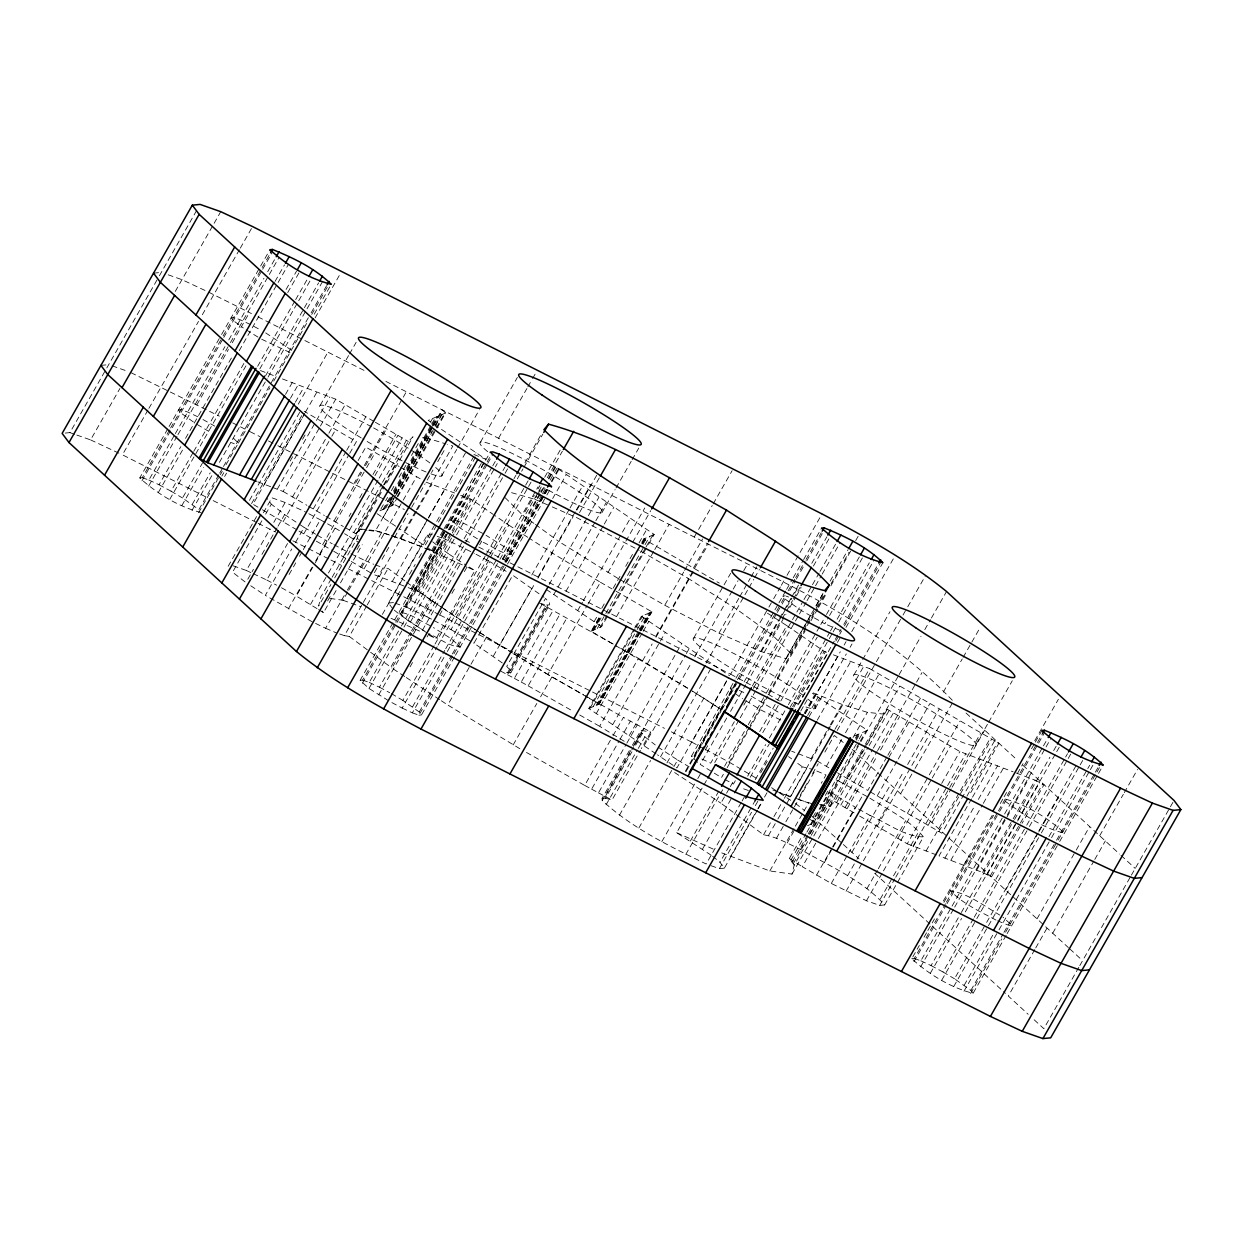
<?xml version="1.0" encoding="UTF-8"?>
<svg xmlns="http://www.w3.org/2000/svg" width="1243" height="1243" viewBox="0 0 1243 1243"><rect width="100%" height="100%" fill="white"/><g stroke="black" fill="none" stroke-linecap="round" stroke-linejoin="round"><path stroke-width="0.75" stroke-dasharray="5 3.75" d="M334.678 577.902L357.378 538.095L359.584 529.145L366.98 530.186M721.779 852.916L769.821 870.955L792.009 874.093L794.215 865.144L810.296 836.943M813.761 835.949L830.79 806.101L832.996 797.151L828.133 790.517L825.29 795.489M65.257 433.077L69.919 432.626L105.873 369.606M106.805 367.959L158.451 277.422M159.399 275.744L197.264 209.383M76.817 435.05L90.584 439.898L119.903 388.5M175.279 291.406L213.19 224.952M214.138 223.289L220.757 211.683M147.964 410.035L122.42 454.814L209.679 498.847M148.911 408.372L198.507 321.409M202.345 314.712L239.355 249.812M240.303 248.149L252.593 226.583M201.086 512.52C178.821 506.911 156.758 493.502 139.775 477.918L168.162 428.167M169.095 426.52L220.648 336.138M221.611 334.46L269.949 249.703M139.775 477.918L142.261 477.685L169.701 429.596M170.648 427.934L222.186 337.583M223.134 335.905L270.554 252.78M141.966 480.855L222.839 339.075M223.802 337.397L261.745 270.881M262.677 269.218L272.139 252.64M142.261 477.685L148.88 480.016L174.408 435.236M175.356 433.574L224.967 346.611M228.79 339.898L263.92 278.323M267.696 271.689L275.262 258.42M148.632 486.06L177.003 436.309M177.951 434.646L229.504 344.264M230.452 342.586L268.395 276.07M269.343 274.408L278.805 257.829M196.86 404.814L228.432 349.469M232.255 342.757L249.47 312.568M148.88 480.016L159.057 484.786L180.81 446.641M185.549 438.344L233.233 354.737M275.045 281.431L284.507 264.852M158.343 492.461L183.886 447.682M239.215 350.666L277.173 284.134M278.121 282.472L288.516 264.231M159.057 484.786L171.037 491.187L192.789 453.058M193.737 451.395L244.249 362.832M286.076 289.495L296.487 271.254M169.825 499.266L245.928 365.862M287.708 292.587L300.014 271.036M218.768 474.764L198.896 509.599L182.519 497.992L202.391 463.173M257.658 366.281L294.731 301.288M295.663 299.625L307.969 278.059M181.804 505.668L203.557 467.523M259.803 368.922L297.792 302.329M298.74 300.666L311.977 277.453M192.23 504.394L210.207 472.884M265.458 376.023L303.494 309.336M304.442 307.674L318.628 282.814M191.997 510.438L212.802 473.956M219.421 462.349L267.121 378.727M268.084 377.049L306.089 310.408M307.037 308.746L322.17 282.223M219.716 473.101L222.544 468.129M223.491 466.482L310.16 314.541M311.107 312.879L327.189 284.678M198.6 512.769L219.405 476.287M220.353 474.624L222.248 471.315M226.024 464.68L237.382 444.776L230.778 442.446M238.345 443.098L269.902 387.754M273.74 381.042L307.969 321.036M311.744 314.401L328.773 284.538M221.891 476.038L223.787 472.728M314.23 314.153L331.26 284.305M224.641 476.489L226.537 473.179M315.085 317.928L340.629 273.149M285.517 394.388L292.214 382.642M290.442 398.304L298.087 384.879M295.368 402.219L303.976 387.117M298.273 404.146L327.919 352.157M249.486 500.339L301.132 409.786M251.583 503.57L303.245 413.002M264.308 484.288L304.488 413.857M305.436 412.179L316.918 392.042M304.628 413.701L252.982 504.27L260.812 508.838M228.168 566.295L256.555 516.56M320.197 405.342L348.568 355.591M349.516 353.944L356.151 342.338M290.132 461.106L292.991 456.072M302.562 439.307L305.436 434.273M263.407 512.753L271.922 497.821L285.16 502.483L305.529 512.023M277.251 489.214L315.504 422.123M316.468 420.46L329.861 396.968M261.869 520.77L232.55 572.184L245.881 582.563M265.66 514.136L271.331 504.192L266.95 498.319M272.388 487.365L283.124 491.451L319.482 427.716M320.43 426.038L335.75 399.205L373.817 421.377M233.14 565.814L246.363 570.475L270.011 529.021M273.802 522.386L285.16 502.483M292.54 496.936L327.934 434.879M328.898 433.201L345.15 404.69M247.777 579.254L253.448 569.294M261.962 554.378L277.096 527.84M278.044 526.177L284.663 514.571L271.331 504.192M283.078 521.796L330.918 437.94M331.865 436.262L335.703 429.55M253.168 573.66L266.748 580.015L287.553 543.533M313.236 508.977L345.772 451.955M346.719 450.292L365.846 416.747M312.242 621.811L265.318 595.366L291.794 548.94M295.585 542.305L304.1 527.374L297.621 523.117M303.789 533.853L348.739 455.031M349.703 453.353L356.399 441.607L304.193 411.324M289.091 574.499L295.725 562.893M299.501 556.258L302.344 551.286M303.292 549.624L320.306 519.776L325.246 522.542M358.155 460.5L365.815 447.092L399.112 466.467M353.758 483.993L363.329 467.213M364.277 465.55L406.368 391.747M333.947 521.035L361.682 472.402M365.504 465.69L386.557 428.788M322.605 544.807L365.66 469.341M366.607 467.663L375.215 452.561M288.283 608.977L311.931 567.523M315.722 560.888L327.064 540.985L332.207 543.735M316.981 608.604L296.316 596.05L314.293 564.54M315.24 562.893L335.097 528.057L326.878 523.458M349.097 516.451L351.008 513.095M359.615 498.008L363.438 491.296M373.009 474.531L395.958 434.273M374.935 475.649L397.9 435.407M349.547 530.124L378.245 479.814M379.193 478.135L402.157 437.878M310.501 604.502L327.515 574.639M328.463 572.992L349.283 536.51L344.544 533.682M353.804 532.594L381.539 483.962M382.502 482.284L406.414 440.364M345.29 527.638L355.731 533.729L382.518 486.759M383.481 485.081L408.341 441.483L413.002 436.759L385.268 485.391M343.301 556.864L383.481 486.417M384.444 484.739L395.927 464.618M331.213 578.881L320.803 597.137L318.596 606.087L330.902 584.521M332.161 577.234L359.584 529.145M355.731 533.729L360.392 528.99L384.305 487.07M327.639 600.959L331.43 594.325M356.974 549.561L359.802 544.589M380.871 509.117L384.693 502.405M385.656 500.743L387.567 497.386M391.39 490.674L395.212 483.962M399.05 477.25L407.657 462.163M411.48 455.451L420.087 440.364M430.606 421.905L432.517 418.565M318.596 609.629L323.46 612.721L336.713 589.493M340.489 582.858L362.241 544.729M382.906 509.521L389.603 497.79M393.425 491.078L430.731 425.665M431.694 423.987L435.516 417.291M384.258 508.946L392.866 493.859M393.829 492.181L431.135 426.769M432.098 425.09L436.883 416.716M385.625 508.371L393.27 494.947M394.233 493.285L431.539 427.872M432.502 426.194L438.235 416.125M393.239 495.273L389.416 501.986L392.974 505.248L396.797 498.536M394.202 493.595L442.026 409.739L445.584 413.002L436.977 428.105M389.976 502.498L393.798 495.786M394.746 494.108L433.015 427.033M433.978 425.355L442.586 410.252M388.608 507.097L395.305 495.367M396.268 493.689L431.663 431.632M435.485 424.92L441.234 414.851M360.392 528.99L375.572 530.652L392.788 500.463M396.626 493.766L428.182 438.422L445.786 443.875M383.03 517.678L395.46 495.879M395.973 495.227L434.242 428.151M435.19 426.473L443.798 411.371M391.607 505.823L396.393 497.449M397.201 496.361L435.609 428.68M436.417 427.592L445.025 412.505M397.744 496.858L436.013 429.783M315.582 623.427L325.604 628.259L346.424 591.777M347.372 590.13L364.385 560.267L373.646 564.244M330.048 598.427L342.99 600.26L347.729 591.963M348.677 590.316L381.772 532.268L421.159 546.423L466.265 566.653M364.013 568.906L402.266 501.83M403.229 500.152L416.623 476.675M374.376 572.712L378.198 566M382.021 559.288L390.628 544.201M394.466 537.489L408.061 513.654M411.682 507.299L425.075 483.822M427.204 480.124L432.937 470.056M437.722 461.666L440.597 456.632M441.545 454.969L445.382 448.257M339.603 633.992L344.389 635.639L362.35 604.129M363.298 602.467L383.17 567.647L388.049 568.439L404.814 580.869M391.405 535.562L400.199 538.297L415.504 511.463M416.467 509.785L452.809 446.051L447.542 444.419M379.301 576.628L416.607 511.215M417.57 509.537L431.911 484.382M344.389 635.639L349.267 636.432L366.297 606.584M367.244 604.921L388.049 568.439M441.576 476.007L456.709 449.484M457.657 447.822L479.41 409.677M415.892 539.835L427.374 519.698M428.322 518.02L466.591 450.945M392.244 581.553L427.639 519.496M428.586 517.818L444.854 489.307M392.85 608.93L388.469 603.057L427.25 535.065L432.222 534.583M382.378 614.415L421.159 546.423M480.497 442.104L517.383 377.421M423.366 544.854L435.796 523.054M436.744 521.376L475.976 452.623M475.603 457.004L424.888 545.895L399.454 528.757M397.232 595.941L401.007 589.306M409.522 574.39L415.193 564.431M418.984 557.796L422.76 551.162M431.663 550.463L443.145 530.326M444.093 528.648L482.362 461.573M411.06 588.716L444.543 530.015M445.507 528.337L463.686 496.47M400.199 538.297L433.201 551.488L445.631 529.689M446.594 528.011L484.848 460.935M388.546 700.695L368.985 688.467L360.128 680.341L484.63 462.054M485.578 460.407L490.301 452.11M407.129 598.489L445.911 530.497M498.536 438.266L526.908 388.515M527.855 386.853L531.631 380.218M532.579 378.556L535.422 373.584M360.128 680.341L362.614 680.092L394.777 623.706M395.725 622.059L447.309 531.6M448.272 529.922L486.168 463.484M487.116 461.821L491.855 453.524M427.033 632.951L400.215 614.974L438.997 546.998L431.632 540.938M414.944 590.192L448.428 531.491M449.376 529.813L467.554 497.946M362.319 683.277L448.925 531.429M449.888 529.751L486.821 464.991M487.769 463.344L492.492 455.047M395.088 603.166L406.663 607.237L445.445 539.244L474.375 553.368M417.601 591.202L451.085 532.501M452.048 530.823L470.211 498.971M408.124 587.597L418.813 591.668L451.333 534.645M452.297 532.967L471.423 499.422L493.222 514.416M362.614 680.092L369.233 682.423L400.448 627.699M401.396 626.037L453.928 533.931M454.891 532.253L491.84 467.461M492.787 465.799L495.615 460.827M368.985 688.467L403.043 628.772M403.975 627.109L455.591 536.619M456.554 534.941L494.434 468.533M495.382 466.871L497.262 463.561M410.299 622.184L449.08 554.192L438.997 546.998M369.233 682.423L379.41 687.193L410.625 632.469M411.573 630.807L463.157 540.379M464.121 538.701L502.032 472.231M502.964 470.569L504.86 467.259M404.69 676.503L391.933 668.05L411.79 633.231M412.738 631.568L430.715 600.074L406.337 581.988M378.695 694.868L504.145 474.935M505.093 473.272L508.869 466.638M406.663 607.237L427.033 616.777L465.814 548.784M422.48 630.154L461.262 562.162L449.08 554.192M513.996 478.648L515.892 475.323M524.981 462.831L542.01 432.984M410.05 666.838L413.826 660.219M427.079 636.991L428.959 633.681C439.105 638.187 448.909 646.376 460.221 646.95L451.364 638.809L433.45 627.56M439.494 615.223L443.316 608.526M451.924 593.424L455.746 586.727M464.354 571.625L468.191 564.912M479.658 544.791L481.585 541.435L460.376 528.228L451.52 520.102C462.831 520.677 472.635 528.865 482.781 533.371M517.306 478.881L522.977 468.937M523.924 467.275L542.849 434.102M429.208 635.422L436.153 638.545L474.935 570.553L464.307 564.027M454.55 656.894L421.439 714.943L419.248 712.006L402.872 700.415L434.087 645.676M435.034 644.029L485.656 555.264M486.619 553.601L528.322 480.482M391.887 702.59L402.157 708.075L437.163 646.717M438.095 645.07L488.763 556.242M489.726 554.564L527.607 488.157M528.555 486.495L532.33 479.86M478.726 631.832L456.181 617.351L508.807 525.121L494.792 515.488M433.885 620.443L450.991 629.595L489.773 561.603L506.181 571.329M412.583 706.801L444.745 650.431M445.693 648.768L538.033 486.883M533.884 523.35L522.93 515.394L534.288 495.491M538.064 488.856L539.959 485.547M544.683 477.25L560.764 449.065M402.157 708.075L412.35 712.845L446.392 653.15M447.34 651.487L498.956 561.013M499.919 559.334L537.784 492.927M538.732 491.265L542.523 484.63M511.541 492.663L534.925 499.313L536.821 495.988M537.768 494.341L541.56 487.707M547.231 477.747L562.364 451.225M539.726 493.611L502.421 559.008L504.207 560.655L541.513 495.242M540.689 491.933L542.601 488.577M548.334 478.508L555.031 466.778L654.191 534.474L647.494 546.205M502.98 559.521L540.285 494.124M541.249 492.446L544.108 487.411M548.893 479.021L555.59 467.29M542.461 493.564L545.335 488.53M550.121 480.14L556.817 468.409M419.248 712.006L451.411 655.62M452.359 653.958L503.943 563.514M504.907 561.836L542.803 495.382M543.75 493.735L547.541 487.101M546.563 489.649L505.419 561.774L508.962 564.291M551.333 481.274L558.029 469.528M505.979 562.287L544.248 495.196M545.195 493.518L547.106 490.162M551.892 481.787L558.589 470.04M412.35 712.845L418.953 715.176L453.011 655.481M453.959 653.818L505.559 563.328M506.522 561.65L544.403 495.242M545.351 493.595L548.179 488.608M455.497 655.232L545.941 496.672M546.889 495.009L551.612 486.712M552.669 498.552L566.062 475.075M502.281 662.939L473.971 643.221L512.753 575.229L544.03 597.261M519.823 748.69L447.744 705.014L486.526 637.022L476.955 630.683M531.786 575.027L569.092 509.63M570.055 507.952L582.485 486.153M538.079 577.016L575.385 511.603M576.348 509.925L590.689 484.77M493.393 656.009L532.19 588.017M512.489 653.057L499.639 645.272L534.07 584.894M537.908 578.197L552.249 553.026L529.72 538.561M617.926 578.399L558.899 541.544L573.085 516.668M576.876 510.034L596.733 475.214M579.487 512.644L599.359 477.809M549.173 584.428L587.442 517.352M588.405 515.674L598.924 497.216M507.393 673.007L546.174 605.015L549.515 604.875L549.375 602.7L545.506 598.411L506.724 666.403L510.593 670.692L510.733 672.867L504.114 672.09M500.82 671.173L507.548 674.747L546.33 606.755L616.823 646.08M553.772 594.496L594.915 522.386M595.863 520.708L606.398 502.25M510.593 670.692L549.375 602.7M601.876 512.769L615.114 489.556M616.062 487.893L631.195 461.355M632.143 459.708L638.762 448.101M510.733 672.867L549.515 604.875M507.548 674.747L514.338 678.367L553.119 610.375M566.031 591.14L603.337 525.742M604.3 524.064L613.856 507.284M514.338 678.367L521.221 682.065L560.003 614.073M521.221 682.065L528.166 685.841L566.948 617.849M577.684 610.608L582.454 602.218M583.418 600.54L630.294 518.362M587.675 697.401L547.806 674.483L587.022 605.729M587.986 604.051L600.416 582.252L552.249 553.026M607.889 572.65L624.918 542.803M625.866 541.14L644.775 507.967M513.173 744.914L536.821 703.46M540.596 696.826L551.954 676.922L511.059 651.985M632.749 542.197L650.711 510.687M594.107 621.671L597.93 614.959M601.767 608.262L604.626 603.228M613.25 588.125L619.931 576.395M625.68 566.326L634.287 551.239M639.073 542.849L646.717 529.44M687.534 688.016L591.078 631.164L599.981 615.953M641.776 542.274L643.983 538.809M591.979 630.791L599.639 617.367M641.73 543.579L644.589 538.545M592.6 630.527L600.245 617.103M642.336 543.315L645.21 538.281M592.88 630.403L600.524 616.994M642.615 543.191L645.49 538.172M594.232 629.828L601.892 616.419M643.019 544.294L646.842 537.582M597.23 628.554L604.875 615.145M605.838 613.467L644.107 546.376M645.055 544.698L649.84 536.323M600.214 627.28L606.91 615.549M607.874 613.871L645.179 548.458M646.142 546.78L652.839 535.049M591.078 631.164L601.581 626.705L608.278 614.974M609.225 613.296L646.546 547.883M616.528 616.59L653.834 551.193M654.797 549.515L669.138 524.36M656.024 753.833L588.809 708.526L633.775 629.704M634.722 628.026L641.419 616.295L651.922 611.836L613.7 589.881M590.161 707.951L635.126 629.129M636.09 627.451L642.786 615.72M593.16 706.677L636.214 631.211M637.162 629.533L645.77 614.446M596.158 705.418L638.249 631.615M639.197 629.937L648.768 613.172M588.809 708.526L597.51 704.828L636.727 636.074M640.565 629.362L650.12 612.597M597.79 704.719L638.933 632.594M639.881 630.916L650.4 612.473M598.411 704.455L639.539 632.345M640.502 630.667L651.021 612.209M599.017 704.191L640.161 632.081M641.108 630.403L651.643 611.96M694.278 537.038L712.239 505.528M713.187 503.866L732.111 470.709M597.51 704.828L599.297 704.082L640.44 631.957M641.388 630.279L651.922 611.836M596.283 713.56L642.196 633.06M643.144 631.382L648.893 621.329M619.604 579.362L664.756 605.248L683.681 572.075M684.613 570.413L702.59 538.918M624.188 741.263L599.654 726.3L638.436 658.308L618.486 647.013M664.756 605.248L718.951 633.138L760.685 651.441L785.871 658.604L790.486 653.088L772.68 635.359L736.711 609.21L687.721 578.104L689.616 574.794M693.392 568.16L707.578 543.284M655.745 636.385L708.37 544.154M642.584 660.748L652.14 643.983M655.978 637.271L693.283 571.873M612.706 724.638L665.316 632.392M526.473 752.45L584.661 785.39L612.1 737.301M613.032 735.638L623.442 717.397L650.773 732.049L641.31 748.643M584.661 785.39L591.606 789.15L619.045 741.061M619.977 739.414L630.387 721.158M629.144 735.716L681.754 643.47M591.606 789.15L598.473 792.848L625.913 744.759M626.86 743.112L637.255 724.871M741.154 802.636L706.164 863.994C669.744 846.374 632.128 828.164 602.218 800.539L602.094 798.348L631.413 746.95M632.361 745.287L640.875 730.356L650.773 732.049M693.749 637.985L730.635 573.318M602.218 800.539L632.501 747.478M633.433 745.816L641 732.547L640.875 730.356M636.602 740.75L685.39 655.216M686.354 653.538L689.228 648.504M598.473 792.848L605.279 796.483L633.65 746.732M634.598 745.07L644.06 728.491M602.094 798.348L605.434 798.208L631.926 751.782M635.701 745.147L644.216 730.216M606.087 804.811L637.302 750.088M638.249 748.441L644.868 736.835L641 732.547M605.434 798.208L611.991 800.041L640.378 750.29M694.977 656.18L732.282 590.782M733.246 589.104L738.016 580.714M743.765 570.646L747.587 563.949M644.076 745.784L690.953 663.607M694.775 656.894L696.686 653.538M718.951 633.138L738.824 598.318M739.771 596.656L750.166 578.415M751.114 576.768L756.785 566.808M706.04 663.125L748.053 589.306M749.001 587.659L753.74 579.362M754.672 577.7L759.411 569.418M619.418 815.206L650.633 760.483M660.515 756.847L711.214 667.973M666.963 762.891L703.864 698.209L692.413 691.232M638.855 828.009L672.914 768.314M673.861 766.651L677.637 760.017L658.2 747.214M726.689 680.713L676.938 767.925L657.516 754.843M671.313 731.816L691.854 742.164L728.74 677.497M478.835 547.106L730.635 674.188L767.941 608.775M768.904 607.097L772.726 600.385M773.674 598.706L780.371 586.976M781.334 585.298L786.089 576.97M787.037 575.307L822.027 513.949M697.603 762.347L691.403 756.303L734.97 679.921M735.934 678.243L778.025 604.455M778.973 602.777L785.638 591.093M786.586 589.431L792.257 579.487M793.205 577.824L802.667 561.246M803.615 559.583L821.592 528.073M736.509 681.366L693.889 756.055L691.403 756.303M737.456 679.688L775.725 612.597M776.689 610.919L780.511 604.207M781.459 602.529L785.296 595.832L788.59 596.997M788.124 590.845L794.743 579.238M795.691 577.591L805.153 560.997M806.101 559.35L821.235 532.812M685.359 771.281L735.11 684.07M685.918 771.794L735.67 684.582M693.594 759.24L721.033 711.151M721.981 709.489L776.378 614.104M777.341 612.426L781.163 605.714M782.127 604.036L784.986 599.002L782.81 596.065L785.296 595.832M789.725 590.705L795.396 580.761M796.343 579.098L805.806 562.52M806.754 560.857L823.767 531.01M760.685 651.441L778.646 619.931M779.594 618.284L783.385 611.649M784.333 609.987L790.952 598.38M791.9 596.718L798.519 585.111M705.232 750.088L709.023 743.469M744.075 682.003L781.381 616.606M782.329 614.928L791.9 598.147M794.743 593.175L798.519 586.541M811.772 563.328L826.906 536.79M772.68 635.359L781.194 620.443M782.142 618.781L785.918 612.146M786.866 610.484L792.537 600.54M793.485 598.877L800.104 587.271M726.751 718.003L700.26 764.429L721.468 777.636L723.348 774.311M730.527 711.369L745.738 684.707M746.701 683.029L785.918 614.26M789.74 607.547L795.442 597.572M796.39 595.91L801.114 587.613M813.404 566.062L830.433 536.215M661.835 841.62L696.826 780.262M697.774 778.6L700.617 773.628M752.372 686.012L786.803 625.633L765.89 612.193M734.333 721.701L710.701 763.155L700.508 758.385M743.796 705.123L746.639 700.135M753.305 688.451L791.558 621.376M792.521 619.698L802.092 602.917M803.972 599.608L811.555 586.339M812.487 584.676L819.121 573.07M820.054 571.423L836.135 543.222M714.709 762.534L739.305 719.417M740.253 717.77L755.449 691.092M756.412 689.414L798.503 615.627M799.451 613.949L806.101 602.311M807.049 600.649L814.616 587.38M815.563 585.717L821.235 575.773M822.182 574.111L840.159 542.601M711.167 855.215L676.674 832.686L706.941 779.625M785.871 658.604L801.953 630.419M802.9 628.756L812.363 612.178M816.138 605.543L823.705 592.274M724.56 766.247L747.261 726.456M748.208 724.793L765.268 694.868M766.232 693.19L803.537 627.793M804.501 626.115L807.36 621.08M808.323 619.402L814.056 609.334M815.952 606.025L823.519 592.756M830.138 581.149L848.114 549.639M790.486 653.088L802.792 631.537M803.739 629.875L806.567 624.903M807.515 623.24L824.544 593.393M705.465 749.467L729.268 762.208L749.141 727.388M750.088 725.726L765.222 699.203M730.635 674.188L768.05 694.216L806.319 627.14M807.282 625.462L816.837 608.697M817.801 607.019L825.399 593.688M831.07 583.744L849.047 552.234M855.666 540.627L859.457 533.993M727.139 767.692L767.894 696.22M768.858 694.557L805.2 630.822M810.949 620.754L817.583 609.117M818.531 607.454L826.098 594.185M830.837 585.888L851.641 549.406M690.347 841.06L718.718 791.309M685.779 854.454L722.68 789.771M759.691 731.599L776.766 701.673M777.714 699.995L815.983 632.92M816.931 631.242L819.805 626.208M820.768 624.53L825.554 616.14M826.486 614.477L859.597 556.444M869.882 798.146C888.248 810.016 909.658 819.525 923.44 836.927L884.659 904.92C862.16 879.826 829.361 866.153 800.585 849.42C788.544 843.997 776.782 836.819 763.544 834.799L720.893 803.164L725.617 794.867M726.565 793.22L729.392 788.233M730.34 786.586L734.131 779.951M735.328 780.728L733.432 784.053L724.887 779.47M762.751 732.64L779.874 702.637M780.822 700.959L817.179 637.239M784.986 599.002L801.378 610.593L824.824 623.815L828.615 617.181M829.563 615.518L863.605 555.823M702.528 849.047L731.847 797.633M747.649 776.145L765.626 744.635M769.401 738L787.425 706.397M788.388 704.719L829.516 632.609M830.479 630.931L834.302 624.219M837.16 619.232L869.308 562.846M750.244 777.217L769.168 744.044M790.051 707.407L828.32 640.331M829.283 638.653L832.142 633.619M833.105 631.941L837.86 623.613M838.807 621.951L873.798 560.593M792.614 706.677L824.171 651.332L828.056 652.808L799.358 703.118M793.826 707.143L825.383 651.798M742.102 800.974L744.945 796.002M755.262 779.672L773.239 748.162M797.928 704.89L834.271 641.155M835.234 639.477L840.967 629.409M843.811 624.421L877.869 564.726M760.638 772.897L767.257 761.291M835.886 640.968L838.761 635.95M839.709 634.272L841.635 630.916M844.463 625.944L880.417 562.924M837.425 642.413L841.247 635.701M846.001 627.358L882.903 562.675M800.803 710.98L803.677 705.962M804.641 704.284L808.463 697.572M804.19 713.264L814.724 694.821M757.469 810.125L724.358 868.158L719.977 862.285L752.139 805.915M753.087 804.252L754.983 800.927M804.905 713.808L840.299 651.767M844.137 645.055L846.048 641.699M851.781 631.63L895.348 555.264M805.293 713.544L837.813 656.522M711.12 865.734L719.386 868.639L751.549 812.269M755.324 805.635L758.168 800.663M807.577 715.548L818.096 697.105M809.115 716.589L819.634 698.146M730.449 856.8L756.94 810.374M757.888 808.711L760.716 803.739M764.507 797.105L768.283 790.47M815.113 708.65L846.328 653.927M850.119 647.292L852.014 643.983M758.416 808.463L763.14 800.166M817.273 720.148L850.756 661.447M854.034 674.747L889.988 611.727M763.544 834.799L773.006 818.205M773.954 816.558L783.416 799.964M784.364 798.317L802.325 766.807L812.005 769.246M811.089 758.618L829.267 726.751M830.215 725.073L863.699 666.372M830.355 726.502L790.175 796.949L779.749 792.77M831.303 724.824L842.785 704.703L867.412 712.332L882.608 713.995L887.253 709.271L959.876 751.549L1013.107 771.81M768.438 835.591L776.953 820.66M777.9 819.013L807.22 767.599M834.939 729.346L869.587 668.61L998.921 743.221L969.276 795.209M800.274 795.194L806.893 783.587M812.565 773.628L818.236 763.684M824.87 752.077L834.317 735.499L843.251 742.444M837.192 730.464L875.46 663.374M876.408 661.696L902.076 616.714M903.008 615.052L906.8 608.433M907.747 606.77L925.724 575.26M776.409 838.326L784.923 823.41M785.871 821.747L793.438 808.478M794.386 806.816L815.19 770.334L825.989 774.964L821.266 783.261M826.377 766.325L841.682 739.492M845.504 732.795L878.987 674.094M769.821 870.955L794.417 827.838M795.365 826.191L802.931 812.922M803.879 811.259L808.603 802.962L794.293 797.82M787.207 842.956L793.826 831.349M853.071 737.503L867.412 712.332M855.464 737.985L857.375 734.629M855.868 739.088L858.742 734.054M856.272 740.175L860.094 733.479M794.215 865.144L789.352 858.509L801.642 836.943M813 817.055L816.775 810.42M810.483 824.435L858.307 740.595M859.27 738.917L863.093 732.205M790.843 860.311L805.977 833.773M806.925 832.111L829.625 792.319M813.466 823.177L859.379 742.677M860.342 740.999L866.076 730.931M792.164 862.02L807.297 835.482M808.245 833.82L859.938 743.345M860.886 741.667L898.192 676.254M899.155 674.576L921.001 636.276M924.792 629.642L930.463 619.682M931.411 618.035L946.545 591.497M800.585 849.42L808.152 836.151M809.1 834.488L839.367 781.427L868.235 797.167M793.283 863.621L806.536 840.408M810.312 833.773L832.064 795.629M811.244 835.28L832.996 797.151M820.504 805.2L829.982 806.241L864.429 745.862M865.377 744.184L882.608 713.995M792.009 874.093L812.829 837.611M847.073 778.382L899.699 686.136M829.982 806.241L834.643 801.517L866.216 746.173M867.163 744.495L887.253 709.271M836.586 802.636L868.142 747.292M869.106 745.614L889.196 710.406M884.659 904.92L879.671 905.401L866.449 900.755L831.287 883.447L802.325 866.728L817.459 840.19M818.407 838.528L841.107 798.736L828.133 790.517M840.843 805.122L872.415 749.778M873.363 748.1L893.453 712.876M845.1 807.593L877.045 751.394M877.62 750.57L922.011 672.572M847.042 808.727L876.688 756.738M880.51 750.026L899.652 716.481M816.511 875.165L831.645 848.627M832.592 846.98L855.293 807.173L841.107 798.736M824.529 862.238L863.31 794.246M886.912 756.894L867.785 790.439L837.533 772.82M887.875 755.216L920.395 698.193M888.963 757.189L909.053 721.965M877.185 795.908L897.275 760.7M898.238 759.022L929.811 703.678M831.287 883.447L847.369 855.262M848.316 853.599L870.069 815.455C887.347 823.052 904.22 836.523 923.44 836.927M851.906 852.372L890.687 784.38M943.297 692.133L962.222 658.961M963.17 657.314L980.199 627.466M886.601 801.393L903.816 771.204M907.639 764.492L939.211 709.147M847.508 875.849L856.023 860.933M856.971 859.27L886.29 807.857M877.154 826.253L929.764 734.023M900.724 793.593L914.118 770.116M915.081 768.438L953.35 701.363C905.106 650.54 845.24 613.498 783.245 581.942L385.905 381.43M846.079 891.2L884.861 823.208M907.297 813.45L928.35 776.549M929.298 774.871L959.922 721.204M866.946 888.652L877.356 870.411M878.304 868.764L905.727 820.66M897.85 838.31L931.333 779.61M932.281 777.932L950.46 746.064M866.449 900.755L882.53 872.555M883.478 870.892L905.23 832.763M859.628 816.061L907.25 843.795L940.733 785.094M941.697 783.416L959.876 751.549M880.277 899.046L892.567 877.496M893.515 875.833L919.059 831.054M913.139 846.032L946.622 787.332M947.57 785.654L965.749 753.786M879.671 905.401L894.805 878.863M895.752 877.216L918.453 837.409M928.008 825.492L980.618 733.261M975.413 745.412A70.463 7.613 29.7 0 0 891.977 689.181A70.463 7.613 29.7 0 0 876.781 695.645A70.463 7.613 29.7 0 0 975.413 745.412L987.703 723.861M988.651 722.199L1012.299 680.744M932.064 822.384L951.19 788.839M952.154 787.161L984.674 730.138M926.082 850.958L959.41 792.397M960.373 790.719L990.018 738.73M938.807 831.676L991.417 739.43M994.478 740.983L941.868 833.214L869.354 791.356M966.914 796.188L997.539 742.522M971.544 798.861L939.024 855.883L982.56 872.446L991.448 876.936L1021.109 824.948M972.508 797.183L991.634 763.637M944.913 858.121L974.559 806.132M978.381 799.42L997.523 765.874M950.786 860.358L982.358 805.013M983.306 803.335L1003.396 768.112M943.344 900.973L968.887 856.194M1034.735 740.75L1058.383 699.281M963.729 865.283L992.427 814.973M1006.177 935.28L973.083 993.312C950.817 987.703 928.754 974.294 911.772 958.71L919.338 945.457M924.062 937.16L926.905 932.188M927.853 930.525L934.472 918.919M943.934 902.325L993.592 815.253M1000.289 803.522L1003.163 798.488C1025.428 804.112 1047.492 817.506 1064.474 833.09C1042.83 828.428 1023.331 814.212 1005.354 801.424M1004.111 796.825L1007.887 790.191M1017.349 773.612L1023.02 763.653M1031.535 748.737L1034.378 743.765M1035.326 742.102L1041.945 730.496M911.772 958.71L914.258 958.477L945.472 903.754M946.42 902.092L1042.535 733.572M913.962 961.647L946.125 905.261M947.057 903.614L998.657 813.155M999.605 811.477L1044.136 733.432M914.258 958.477L920.861 960.808L951.128 907.732M952.076 906.069L1003.645 815.657M1004.608 813.979L1042.535 747.509M1043.467 745.847L1047.259 739.212M920.612 966.852L953.723 908.804M954.671 907.141L1006.271 816.682M1007.234 815.004L1045.114 748.566M1046.062 746.919L1050.801 738.622M976.672 870.209L1029.282 777.963M982.56 872.446L1012.206 820.458M1013.169 818.78L1035.17 780.2L1044.073 784.69L1022.072 823.27M920.861 960.808L931.054 965.578L960.373 914.164M961.321 912.502L1013.837 820.427M1014.552 819.479L1049.869 757.251M1053.66 750.617L1056.503 745.645M930.339 973.238L961.554 918.515M965.329 911.88L1016.945 821.405M1017.908 819.727L1055.789 753.32M1056.721 751.658L1060.512 745.023M987.004 874.684L1016.665 822.695M1017.613 821.017L1039.614 782.453M990.065 876.237L1042.675 783.991M931.054 965.578L943.017 971.979L973.285 918.919M974.232 917.256L1025.801 826.844M1026.765 825.166L1064.692 758.681M1065.639 757.034L1067.519 753.709M941.821 980.043L975.879 920.348M976.812 918.686L1028.427 828.211M1029.39 826.533L1067.271 760.126M1068.219 758.463L1071.994 751.829M973.083 993.312L970.892 990.376L954.515 978.785L985.73 924.062M986.662 922.399L1077.122 763.839M1005.696 890.019L1038.216 832.996M1039.179 831.318L1058.306 797.773M953.785 986.46L1040.407 834.612M1041.354 832.934L1079.235 766.527M1080.183 764.865L1083.974 758.246M964.226 985.186L993.545 933.773M1048.921 836.694L1086.833 770.225M1087.78 768.578L1089.676 765.253M963.978 991.23L998.036 931.535M998.984 929.873L1050.584 839.382M1051.547 837.704L1089.427 771.297M1090.375 769.635L1094.151 763.016M970.892 990.376L1003.054 934.006M1003.987 932.343L1055.587 841.884M1056.55 840.206L1094.446 773.767M1095.394 772.105L1099.169 765.47M970.597 993.561L1001.811 938.838M1005.587 932.203L1057.203 841.713M1058.15 840.035L1096.031 773.628M1096.979 771.965L1100.77 765.331M1007.125 933.617L1058.725 843.142M1059.689 841.464L1097.585 775.042M1098.517 773.379L1103.256 765.098M1037.035 918.81L1075.304 851.719M1076.252 850.041L1089.645 826.564M1034.782 949.59L1008.291 996.016L1028.194 1014.304M1035.73 947.927L1047.072 928.024M1099.682 835.778L1123.33 794.324M1124.278 792.661L1137.516 769.448M1052.697 933.198L1093.84 861.073M1094.788 859.41L1105.322 840.952M1078.831 967.303L1043.84 1028.66L1033.881 1019.524M1079.779 965.64L1130.446 876.812M1131.394 875.134L1174.014 800.445M445.584 413.002L428.167 420.414L485.811 459.257L473.661 454.394M379.907 510.795L392.974 505.248M654.191 534.474L643.703 538.934L719.277 583.122M854.392 735.903L867.443 730.356L812.456 693.299M807.484 825.709L814.833 822.586L808.851 818.562M153.542 273.149L161.31 272.403M100.932 365.395L108.7 364.634M388.469 603.057L393.441 602.575M418.953 715.176L421.439 714.943M732.671 688.063L730.185 688.311L732.376 691.248M719.386 868.639L724.358 868.158M422.496 437.785L428.182 438.422M368.829 530.435L381.772 532.268M819.696 804.532L830.79 806.101M539.602 603.181L546.174 605.015M375.572 530.652L389.649 535.018M798.969 799.669L813.046 804.035M375.184 564.897L383.17 567.647M168.209 274.827L181.975 279.675L207.115 291.437M289.992 352.53L261.232 339.028M112.15 365.846L127.641 371.3M839.973 630.325L824.824 623.815M437.179 536.339L445.445 539.244M69.919 432.626L75.093 434.444M743.625 788.823L750.228 791.138M342.99 600.26L360.89 606.693M776.393 791.387L792.506 797.183M260.44 370.554L276.039 376.489M282.503 378.944L335.75 399.205M426.023 482.144L454.565 493.005M460.733 495.351L471.423 499.422M833.4 654.843L869.587 668.61M257.829 481.833L270.772 486.759M1016.339 773.037L1035.17 780.2M374.889 574.95L405.187 586.478M791.667 751.223L794.914 752.45M798.146 753.693L814.025 759.737M907.25 843.795L937.408 855.262M813.264 692.895L842.785 704.703M772.804 789.989L778.025 792.086M325.604 628.259L336.402 632.889M534.925 499.313L550.571 506.181M552.312 506.942L576.659 517.616L639.213 550.307M467.989 567.429L474.935 570.553M391.048 618.315L422.278 632.314M676.674 832.686L714.834 849.808M208.793 292.229L251.459 313.578M250.464 324.547L240.272 319.777L233.653 317.447L231.167 317.695L233.358 320.632L243.271 327.95M131.043 372.698L219.374 416.172M197.839 416.793L187.662 412.023L181.043 409.693L178.557 409.926L180.748 412.862L193.892 422.325M739.29 690.393L744.386 692.786M780.713 720.039L760.25 709.644L742.289 698.566M90.584 439.898L119.064 453.244M995.969 920.053C980.276 911.539 962.812 903.987 950.553 890.718C968.468 893.717 984.192 905.945 999.76 915.066M997.663 920.861L1009.378 925.569L1011.864 925.32L1003.008 917.194M246.363 570.475L251.459 572.868M836.026 779.812L839.367 781.427M351.023 553.819L364.385 560.267M258 316.872L367.151 371.952M232.674 422.884L249.734 431.492M250.169 431.725L259.958 436.65M268.488 440.954L273.6 443.549M277.888 445.709L404.348 509.521M464.975 540.115L471.905 543.611M213.128 500.587L256.431 522.433M258.171 523.319L275.48 532.051M292.804 540.798L329.193 559.148M330.918 560.034L341.312 565.27M348.242 568.766L401.94 595.863M403.68 596.749L438.313 614.228M440.053 615.099L512.8 651.814M514.54 652.684L590.751 691.155M592.491 692.025L664.477 728.351M308.808 513.747L320.306 519.776M266.748 580.015L276.599 585.189M541.295 604.082L546.33 606.755M605.279 796.483L611.991 800.041M253.883 326.381L260.719 330.048M483.294 542.352C492.849 546.64 502.156 554.269 512.831 554.704L503.99 546.578L486.06 535.313M751.192 696.08L782.655 714.787M476.085 554.285L489.773 561.603M202.982 419.544L214.744 426.116M333.916 544.652L349.314 552.902M691.854 742.164L703.756 748.55M427.033 616.777L432.176 619.527M430.171 625.617C420.025 621.112 410.221 612.908 398.91 612.348L407.766 620.475L424.049 630.76M379.41 687.193L389.68 692.693M858.571 809.022L870.069 815.455M281.524 587.768L296.316 596.05M551.954 676.922L583.542 694.806M585.204 695.754L623.442 717.397M528.166 685.841L573.054 711.245M579.704 715.005L599.654 726.3M640.891 551.27L687.721 578.104M600.416 582.252L612.038 588.933M589.337 698.348L599.297 704.082M375.402 422.309L408.341 441.483M400.697 467.399L422.9 480.326M816.977 760.856L829.563 768.19M834.643 801.517L856.443 814.212M283.124 491.451L306.866 505.279M308.466 506.196L324.392 515.472M325.977 516.404L343.348 526.519M262.382 509.739L297.419 530.139M299.004 531.072L313.189 539.322M316.328 541.156L332.161 550.369M333.745 551.302L349.671 560.562M351.272 561.494L371.843 573.474M265.707 332.906L290.287 349.361M257.938 337.086L244.887 329.022M768.05 694.216L779.485 700.99M197.124 424.469L208.606 431.274M729.268 762.208L757.018 778.646M304.1 527.374L315.582 534.179M317.229 535.158L327.064 540.985M677.637 760.017L689.135 766.822M450.991 629.595L473.971 643.221M171.037 491.187L182.519 497.992M943.017 971.979L954.515 978.785M391.39 693.61L402.872 700.415M335.097 528.057L342.975 532.75M514.089 654.036L547.806 674.483M638.436 658.308L690.766 690.238M486.526 637.022L509.428 650.99M428.555 633.883L436.153 638.545M349.283 536.51L359.009 542.663M789.352 858.509L802.325 866.728M508.807 525.121L528.12 537.52M692.351 690.999L721.313 709.613M480.326 632.873L499.639 645.272M771.561 787.689L777.963 791.9M779.563 792.956L790.75 800.321M284.663 514.571L295.989 522.044M250.729 585.764L265.318 595.366M703.864 698.209L721.391 709.831M430.715 600.074L440.286 606.398M441.871 607.454L475.37 629.626M674.638 772.54L720.893 803.164M406.29 677.559L439.773 699.731M441.374 700.788L447.744 705.014M641.419 616.295L729.548 675.679M546.314 589.462L601.581 626.705M377.049 513.654L397.962 527.747M428.276 548.179L433.201 551.488M786.803 625.633L824.171 651.332M418.813 591.668L442.166 607.718M443.735 608.79L456.181 617.351M535.438 524.484L558.899 541.544M788.621 756.63L791.667 758.898M797.757 763.42L802.325 766.807M349.267 636.432L369.078 651.114M370.6 652.249L391.933 668.05M852.17 749.405L1068.374 947.586M735.048 693.33L739.041 696.437M795.536 803.491L804.47 810.436M811.897 816.247L841.962 843.22M644.868 736.835L655.247 744.914M233.684 438.484L239.868 444.543M712.612 856.241L719.977 862.285M394.326 610.142L400.215 614.974M966.044 713.031L1017.225 760.048M1022.911 765.268L1119.586 854.065M1120.984 855.355L1135.232 868.437M1069.788 948.891L1082.622 960.668M843.375 844.525L859.022 858.897M874.652 873.254L1005.447 993.406M505.124 497.666L522.93 515.394M321.968 610.919L323.46 612.721M427.25 535.065L429.441 538.001M357.378 538.095L358.31 539.602M487.691 451.675A70.463 7.613 29.7 0 1 519.931 457.3A70.463 7.613 29.7 0 1 601.317 509.49A70.463 7.613 29.7 0 1 543.626 487.551M807.919 699.079A70.463 7.613 29.7 0 1 802.605 705.791M798.053 703.973A70.463 7.613 29.7 0 1 709.225 653.834A70.463 7.613 29.7 0 1 715.315 644.62A70.463 7.613 29.7 0 1 803.553 695.676M435.64 467.492A70.463 7.613 29.7 0 1 429.053 473.148M426.1 471.983A70.463 7.613 29.7 0 1 403.633 461.573M402.142 460.827A70.463 7.613 29.7 0 1 362.723 438.826M361.185 437.893A70.463 7.613 29.7 0 1 319.824 405.591A70.463 7.613 29.7 0 1 372.077 427.079M373.646 427.934A70.463 7.613 29.7 0 1 430 463.033"/><path stroke-width="1.5" d="M192.323 205.157L62.15 433.387L68.986 442.555L296.456 651.503C334.491 682.485 377.779 706.164 420.973 729.051L990.407 1016.417L1022.243 1031.317L1042.908 1038.589L1050.677 1037.843L1180.85 809.613L1174.014 800.445L946.545 591.497C908.509 560.515 865.221 536.836 822.027 513.949L252.593 226.583L220.757 211.683L200.092 204.411L192.323 205.157L199.16 214.34L426.629 423.288C464.664 454.254 507.952 477.949 551.146 500.836L1120.58 788.186L1152.416 803.102L1173.081 810.374L1180.85 809.613M68.986 442.555L199.16 214.34M122.016 387.645L174.626 295.414M104.536 475.214L143.318 407.222M195.928 314.976L234.709 246.984M153.355 416.436L205.965 324.19M270.554 252.78L272.435 249.455C293.41 257.938 315.069 268.364 331.26 284.305C308.994 278.681 286.931 265.287 269.949 249.703L272.435 249.455M276.21 256.757L279.053 251.785M235.02 350.883L273.802 282.891M285.455 263.19L289.246 256.555M184.694 445.227L237.304 352.981M297.434 269.607L301.21 262.972M246.44 361.387L285.222 293.395M200.325 459.009L252.935 366.763L251.552 366.063L198.927 458.31L207.83 462.8L256.213 481.212M203.386 460.547L255.996 368.316M308.917 276.412L312.692 269.778M206.447 462.101L258.093 371.533M207.83 462.8L259.492 372.232M213.718 465.037L264.417 376.147M319.575 281.151L322.419 276.179M327.189 284.678L329.069 281.369M182.721 547.029L221.503 479.037M226.661 469.963L312.894 318.814M239.604 474.888L284.554 396.066M245.477 477.126L289.479 399.982M251.366 479.363L294.405 403.897M296.689 407.533L244.079 499.779L245.461 500.478M258.326 512.862L310.936 420.616M221.813 582.951L260.595 514.959M239.402 599.095L278.183 531.103M289.65 541.637L342.276 449.407M260.921 618.859L299.703 550.867M352.313 458.62L391.094 390.628M305.327 556.041L357.937 463.794M320.989 570.428L373.615 478.182M296.456 651.503L426.629 423.288M317.276 667.74L447.464 439.509M347.652 687.736L477.825 459.522M496.563 459.18L499.406 454.192C517.57 463.344 537.396 471.905 551.612 486.712C529.347 481.088 507.299 467.694 490.301 452.11L492.787 451.877L499.406 454.192M505.808 465.597L509.599 458.962M516.839 473.676L521.563 465.379M383.543 709.007L513.732 480.792M543.781 432.455L548.52 424.158C612.442 441.607 669.06 478.213 726.502 510.112C761.819 533.418 800.321 553.632 829.267 585.096L825.492 591.73M529.269 478.819L533.045 472.185M539.928 483.558L542.771 478.586M563.312 449.562L573.707 431.321M547.541 487.101L549.422 483.776M420.973 729.051L551.146 500.836M600.307 476.162L615.44 449.624M495.413 679.051L548.023 586.82M651.658 509.024L669.635 477.514M509.941 773.954L548.722 705.962M601.348 613.716L640.129 545.724M573.862 718.64L626.472 626.41M708.526 541.622L726.502 510.112M760.359 567.756L775.492 541.218M652.311 758.23L704.921 665.984M822.182 531.149L824.078 527.84C845.054 536.323 866.697 546.734 882.903 562.675C860.638 557.066 838.574 543.657 821.592 528.073L824.078 527.84M689.321 772.354L703.678 747.198M705.589 743.858L708.448 738.824M710.359 735.468L712.286 732.111M714.197 728.755L724.716 710.312M726.627 706.956L733.323 695.21M735.234 691.854L737.146 688.513M687.969 776.222L740.579 683.992M827.854 535.143L830.681 530.155M801.051 585.608L811.461 567.367M789.849 728.072L779.314 746.53L771.561 743.578L734.193 717.879L751.409 687.69M837.083 541.56L840.874 534.941M707.889 777.963L715.455 764.694L760.561 784.923M849.062 547.977L852.838 541.342M721.561 786.337L729.128 773.068L715.455 764.694M860.544 554.782L864.336 548.147M736.959 774.979L759.675 735.172L724.591 711.944M734.691 792.661L741.31 781.055L729.128 773.068M871.203 559.521L874.047 554.549M771.561 743.578L791.651 708.355M772.773 744.029L792.863 708.821M878.817 563.063L880.712 559.738M775.446 745.054L795.536 709.831M745.707 798.208L751.394 788.248L741.31 781.055M705.682 872.726L744.464 804.734M797.089 712.503L835.871 644.511M778.102 746.064L798.192 710.841M805.868 816.558L757.173 783.743L798.317 711.633M791.76 724.716L793.671 721.375M795.582 718.019L798.457 712.985M758.712 784.784L799.855 712.659M762.099 787.068L803.242 714.943M754.983 800.927L758.758 794.293L751.394 788.248M765.486 789.336L806.629 717.227M767.024 790.377L808.168 718.268M774.498 795.411L816.589 721.624M790.921 806.489L833.975 731.024M800.414 832.748L853.584 741.014L800.974 833.261L797.416 829.998L850.026 737.752M797.975 830.495L850.585 738.264M801.642 824.389L803.568 821.033M805.48 817.676L811.213 807.608M817.91 795.877L819.821 792.521M821.732 789.165L823.658 785.809M826.517 780.775L828.428 777.419M830.355 774.063L836.088 764.01M842.785 752.264L844.696 748.908M846.607 745.551L849.482 740.533M799.202 831.629L851.812 739.383M836.632 851.253L889.242 759.007M915.081 890.843L967.691 798.596M901.424 971.513L940.205 903.521M992.831 811.275L1031.612 743.283M1042.535 733.572L1044.431 730.247C1065.406 738.73 1087.05 749.156 1103.256 765.098C1080.99 759.473 1058.927 746.08 1041.945 730.496L1044.431 730.247M1048.206 737.55L1051.034 732.578M1057.436 743.982L1061.227 737.348M1068.467 752.046L1073.206 743.765M1080.897 757.205L1084.688 750.57M993.53 930.432L1046.14 838.186M1091.556 761.943L1094.399 756.956M1099.169 765.47L1101.065 762.161M990.407 1016.417L1120.58 788.186M1022.243 1031.317L1152.416 803.102M1042.908 1038.589L1173.081 810.374M548.52 424.158L543.906 429.674C589.275 475.618 648.644 504.456 703.538 537.256C742.941 556.911 781.459 580.201 824.653 590.611L829.267 585.096M797.416 829.998L798.783 829.407M1142.068 877.605L1134.3 878.366L1113.635 871.094L1081.798 856.178L512.365 568.812C469.17 545.941 425.883 522.246 387.847 491.28L160.378 282.332L153.542 273.149M1089.458 969.851L1081.69 970.597L1061.025 963.325L1029.188 948.425L459.755 661.058C416.56 638.172 373.273 614.493 335.237 583.511L107.768 374.563L100.932 365.395M757.173 783.743L760.654 785.125M692.413 768.764C715.113 780.091 737.55 797.835 763.14 800.166L758.758 794.293M724.529 711.68L734.193 717.879M759.675 735.172L777.947 748.721M381.725 358.248A70.463 7.613 29.7 0 0 480.357 408.015A70.463 7.613 29.7 0 0 396.921 351.8A70.463 7.613 29.7 0 0 381.725 358.248M755.278 590.891A70.463 7.613 29.7 0 0 853.894 640.658A70.463 7.613 29.7 0 0 770.474 584.443A70.463 7.613 29.7 0 0 755.278 590.891M542.026 395.01A70.463 7.613 29.7 0 0 640.658 444.776A70.463 7.613 29.7 0 0 557.221 388.546A70.463 7.613 29.7 0 0 542.026 395.01M915.563 627.653A70.463 7.613 29.7 0 0 1014.195 677.419A70.463 7.613 29.7 0 0 930.758 621.189A70.463 7.613 29.7 0 0 915.563 627.653"/></g></svg>
